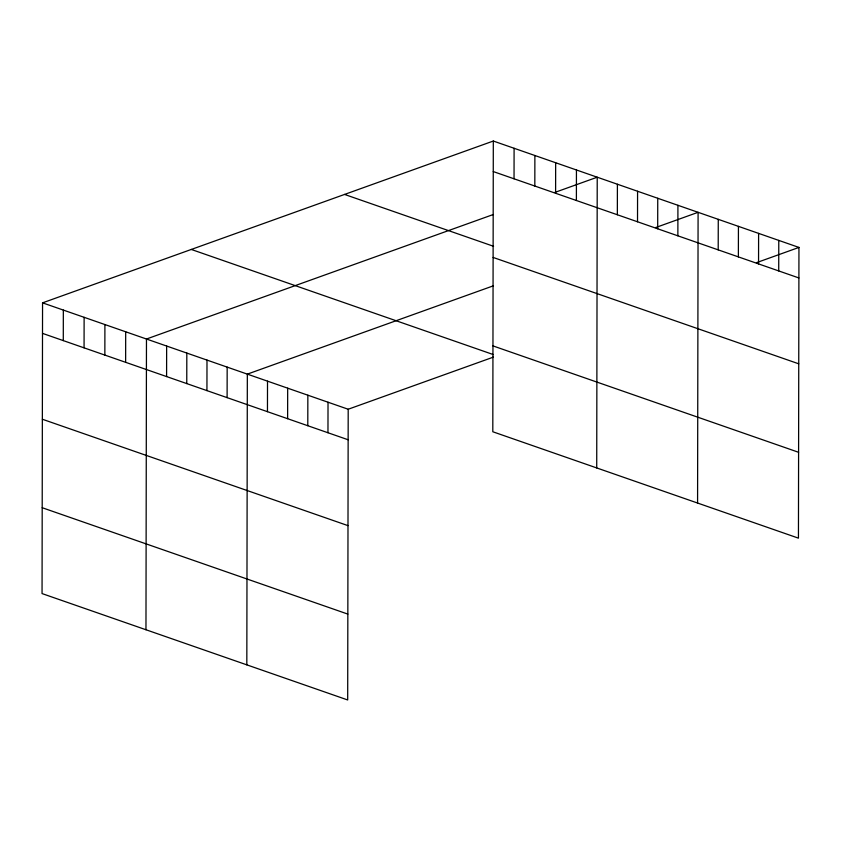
<?xml version="1.0" encoding="UTF-8"?>
<svg xmlns="http://www.w3.org/2000/svg" width="841" height="841" viewBox="0 0 841 841"><rect width="100%" height="100%" fill="white"/><g stroke="black" fill="none" stroke-linecap="round" stroke-linejoin="round"><path stroke-width="1.26" d="M493.31 141.036L492.805 431.759L798.445 538.156L798.95 247.422L493.31 141.036L42.555 302.844L42.05 593.578L347.69 699.964L348.195 409.241L493.404 357.11M63.285 340.605L63.338 310.077M84.068 347.848L84.121 317.309M104.852 355.081L104.904 324.552M125.635 362.313L125.687 331.785M145.966 629.751L146.471 339.018L493.341 214.497M166.592 376.568L166.644 346.04M186.765 383.591L186.818 353.062M206.939 390.613L206.991 360.085M227.112 397.635L227.165 367.107M246.823 664.863L247.338 374.129L493.394 285.803M267.459 411.68L267.512 381.152M287.622 418.702L287.675 388.174M307.795 425.725L307.848 395.196M327.969 432.747L328.022 402.219M514.04 178.797L514.093 148.268M534.823 186.029L534.876 155.501M555.607 193.262L555.659 162.734M576.39 200.505L576.442 169.966M596.721 467.932L597.226 177.209L554.734 192.463M617.347 214.76L617.399 184.232M637.52 221.782L637.573 191.243M657.694 228.805L657.746 198.266M677.867 235.827L677.92 205.288M697.578 503.044L698.093 212.31L655.591 227.575M718.203 249.872L718.267 219.333M738.377 256.883L738.43 226.355M758.55 263.906L758.603 233.377M778.724 270.928L778.777 240.4M756.448 262.686L798.95 247.422M493.257 171.564L798.897 277.95M344.558 194.429L493.572 246.297M493.11 257.43L798.75 363.817M492.952 345.893L798.593 452.29M191.306 249.451L493.383 354.597M42.555 302.844L348.195 409.241M42.502 333.372L348.142 439.769M42.355 419.239L347.995 525.636M42.197 507.712L347.838 614.098"/></g></svg>
